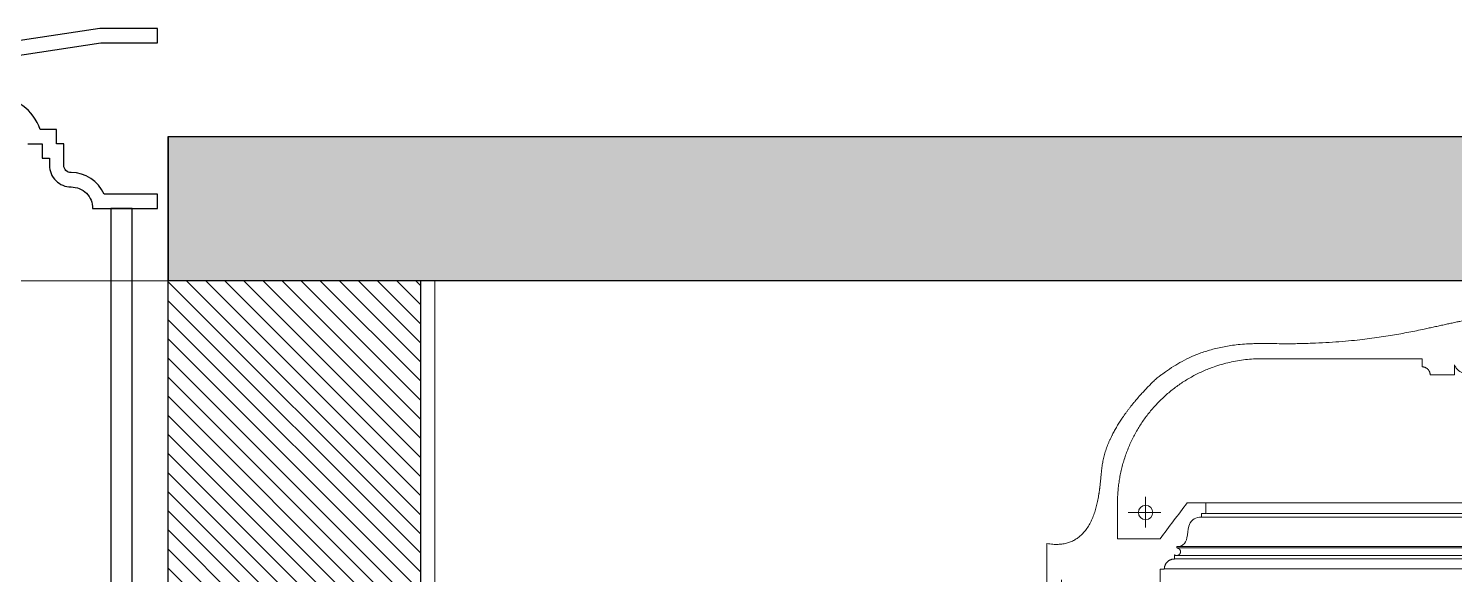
# Model space of a CAD drawing. Header units: inches. Extents: x -12478 to 399182, y -16583 to 525552.
# Drawn here: x 21771 to 23751, y 22604 to 23362 of the extents above; entities that cross this region are included whole.
import ezdxf

# ---------------------------------------------------------------- set-up
doc = ezdxf.new("R2010")
doc.units = ezdxf.units.IN
doc.header["$LTSCALE"] = 1000
doc.header["$MEASUREMENT"] = 0
doc.linetypes.add('DASHED', pattern=[0.75, 0.5, -0.25])
doc.linetypes.add('HIDDEN', pattern=[0.375, 0.25, -0.125])
for name, color, linetype in [('A-Hidden', 8, 'HIDDEN'), ('Layer1', 1, 'Continuous'), ('Layer3', 3, 'Continuous'), ('Layer7', 8, 'Continuous')]:
    doc.layers.add(name, color=color, linetype=linetype)
for name, color, linetype, lineweight in [('A-RNDR-PLST', 1, 'Continuous', 9), ('GRC', 41, 'Continuous', 0), ('Lighting', 5, 'Continuous', 0)]:
    doc.layers.add(name, color=color, linetype=linetype, lineweight=lineweight)

# ---------------------------------------------------------------- blocks, each defined once
blk = doc.blocks.new('light')
at = {"layer": 'Lighting'}
for p, q in [((111358.2, -7170.5), (111358.2, -7213.4)), ((111336.9, -7192.4), (111382.3, -7192.4))]:
    blk.add_line(p, q, dxfattribs=at)
blk.add_circle((111358.2, -7192.4), 9.95, dxfattribs=at)
blk = doc.blocks.new('section ceiling a')
at = {"layer": 'GRC', "elevation": 0}
blk.add_lwpolyline([(376203.4, 131338.5), (376203.4, 130893.5), (375573.4, 130893.5), (375573.4, 130853.5), (375768.1, 130853.5), (375768.1, 130853.5), (375768.1, 130853.5), (375796, 130853.5), (375796, 130858.5, 0.413614), (375803.1, 130865.6), (375808.1, 130865.6), (375808.1, 130870.6), (376123.4, 130870.6), (376123.4, 130865.6), (376128.4, 130865.6, 0.413614), (376135.5, 130858.5), (376135.5, 130853.5), (376211.3, 130853.5), (376211.3, 130853.5), (376211.3, 130858.5, 0.413614), (376218.4, 130865.6), (376223.4, 130865.6), (376223.4, 131288.1)], format="xyb", dxfattribs=at)
at = {"layer": 'GRC'}
for points, weights, knots in [([(376203.4, 131338.5, 0), (376280.2, 131325.5, 0), (376276, 131427, 0), (376280, 131446.6, 0), (376286.1, 131490, 0), (376317.3, 131531.1, 0), (376354.8, 131567.2, 0), (376387.4, 131592.1, 0), (376425.1, 131618.4, 0), (376511.4, 131616.2, 0), (376690.3, 131612.5, 0), (376759.5, 131652.2, 0), (376828.3, 131653.6, 0), (376878.2, 131653.6, 0), (377102.6, 131653.6, 0), (377030.2, 131653.6, 0)], [1, 1, 1, 1, 0.949253021674, 0.949253021674, 1, 0.949253021674, 0.949253021674, 1, 1, 1, 1, 1, 1, 1], [0.672419, 0.672419, 0.672419, 0.672419, 1.619398, 1.619398, 1.619398, 2.404796, 2.404796, 2.404796, 3.190194, 3.190194, 3.190194, 4.002694, 4.002694, 4.002694, 4.856498, 4.856498, 4.856498, 4.856498]), ([(376301.3, 131345.1, 0), (376301.3, 131361.8, 0), (376301.3, 131378.4, 0), (376301.3, 131395.1, 0), (376301.3, 131448.9, 0), (376321.9, 131498.5, 0), (376359.9, 131536.5, 0), (376397.9, 131574.5, 0), (376447.6, 131595.1, 0), (376501.3, 131595.1, 0), (376575.6, 131595.1, 0), (376649.8, 131595.1, 0), (376724.1, 131595.1, 0)], [1, 1, 1, 1, 0.949253021674, 0.949253021674, 1, 0.949253021674, 0.949253021674, 1, 1, 1, 1], [1219.098882, 1219.098882, 1219.098882, 1219.098882, 1220.098882, 1220.098882, 1220.098882, 1220.88428, 1220.88428, 1220.88428, 1221.669678, 1221.669678, 1221.669678, 1222.669678, 1222.669678, 1222.669678, 1222.669678])]:
    blk.add_rational_spline(points, weights, degree=3, knots=knots, dxfattribs=at)
for points, knots in [([(376769.1, 131586.8, 0), (376769.6, 131585.1, 0), (376772.1, 131580.9, 0), (376781.6, 131572.6, 0), (376803.4, 131575.3, 0), (376812.3, 131596.9, 0), (376823.2, 131615.2, 0), (376841.1, 131619.3, 0), (376849.9, 131615.8, 0), (376852.6, 131613.7, 0)], [1227.240474, 1227.240474, 1227.240474, 1227.240474, 1263.20953, 1323.395093, 1470.775087, 1611.888659, 1766.488267, 1876.411689, 1946.427942, 1946.427942, 1946.427942, 1946.427942]), ([(376383.6, 131334.4, 0), (376386.5, 131334.4, 0), (376393.9, 131335.7, 0), (376399.3, 131348.2, 0), (376398.2, 131360.8, 0), (376404.8, 131372.2, 0), (376412.7, 131375.2, 0), (376417.1, 131375.1, 0), (376418.1, 131375.1, 0)], [12.38377, 12.38377, 12.38377, 12.38377, 191.063387, 414.968475, 742.989527, 949.449289, 1151.746905, 1213.098882, 1213.098882, 1213.098882, 1213.098882])]:
    blk.add_open_spline(points, degree=3, knots=knots, dxfattribs=at)
for points in [[(376724.1, 131595.1, 0), (376724.1, 131591.4, 0), (376724.1, 131587.6, 0), (376724.1, 131583.9, 0)], [(376769.1, 131572.6, 0), (376769.1, 131577.4, 0), (376769.1, 131582.1, 0), (376769.1, 131586.8, 0)], [(376735.4, 131572.6, 0), (376746.6, 131572.6, 0), (376757.9, 131572.6, 0), (376769.1, 131572.6, 0)], [(376398.1, 131395.1, 0), (376385.5, 131378.4, 0), (376372.9, 131361.8, 0), (376360.3, 131345.1, 0)], [(376424.1, 131395.1, 0), (376415.4, 131395.1, 0), (376406.7, 131395.1, 0), (376398.1, 131395.1, 0)], [(376424.1, 131380.1, 0), (376424.1, 131385.1, 0), (376424.1, 131390.1, 0), (376424.1, 131395.1, 0)], [(376418.1, 131375.1, 0), (376418.1, 131376.8, 0), (376418.1, 131378.4, 0), (376418.1, 131380.1, 0)], [(376418.1, 131380.1, 0), (376420.1, 131380.1, 0), (376422.1, 131380.1, 0), (376424.1, 131380.1, 0)], [(376360.3, 131345.1, 0), (376340.6, 131345.1, 0), (376321, 131345.1, 0), (376301.3, 131345.1, 0)], [(376380.3, 131317.1, 0), (376380.3, 131319.1, 0), (376380.3, 131321.1, 0), (376380.3, 131323.1, 0)], [(376383.6, 131332.4, 0), (376383.6, 131333, 0), (376383.6, 131333.7, 0), (376383.6, 131334.4, 0)], [(376360.3, 131273.1, 0), (376360.3, 131283.1, 0), (376360.3, 131293.1, 0), (376360.3, 131303.1, 0)], [(376360.3, 131303.1, 0), (376362.3, 131303.1, 0), (376364.3, 131303.1, 0), (376366.3, 131303.1, 0)]]:
    blk.add_open_spline(points, degree=3, dxfattribs=at)
for points, weights in [([(376724.1, 131583.9, 0), (376730.7, 131583.9, 0), (376735.4, 131579.2, 0), (376735.4, 131572.6, 0)], [1, 0.80473785416, 0.80473785416, 1]), ([(376380.3, 131323.1, 0), (376382.2, 131321.6, 0), (376384.5, 131321.5, 0), (376386.5, 131322.9, 0)], [1, 0.869851736995, 0.869851736995, 1]), ([(376388.5, 131328.7, 0), (376387.8, 131331, 0), (376385.9, 131332.4, 0), (376383.6, 131332.4, 0)], [1, 0.869851736995, 0.869851736995, 1]), ([(376386.5, 131322.9, 0), (376388.4, 131324.2, 0), (376389.2, 131326.4, 0), (376388.5, 131328.7, 0)], [1, 0.869851736995, 0.869851736995, 1]), ([(376366.3, 131303.1, 0), (376366.3, 131311.3, 0), (376372.1, 131317.1, 0), (376380.3, 131317.1, 0)], [1, 0.804737854124, 0.804737854124, 1])]:
    blk.add_rational_spline(points, weights, degree=3, dxfattribs=at)
at = {"layer": 'GRC', "xscale": -1, "rotation": 5.44742331243242e-07}
blk.add_blockref('light', (487698.5, 138574.1, 0), dxfattribs=at)

msp = doc.modelspace()

# ---------------------------------------------------------------- hatches: boundary and pattern name
at = {"layer": 'Layer7'}
h = msp.add_hatch(dxfattribs=at)
h.set_pattern_fill('AR-CONC', color=256, scale=10, style=0)
h.set_pattern_definition([(50, (-18532.32, 29289.3), (71.72602, -6.27521), [7.5, -82.5]), (355, (-18532.32, 29289.3), (-13.87513, 75.21921), [6, -66]), (100.4514, (-18526.34, 29288.78), (57.85094, 68.94395), [6.37402, -70.11421]), (46.1842, (-18532.32, 29309.3), (106.7241, -16.5519), [11.25, -123.75]), (96.6356, (-18523.43, 29307.92), (93.46627, 97.41179), [9.56103, -105.1713]), (351.1842, (-18532.32, 29309.3), (93.4662, 97.41186), [9, -99]), (21, (-18522.32, 29304.3), (59.690705, -40.26189), [7.5, -82.5]), (326, (-18522.32, 29304.3), (24.33153, 72.515), [6, -66]), (71.4514, (-18517.346, 29300.95), (84.02226, 32.25305), [6.37402, -70.11421]), (37.5, (-18532.32, 29289.302), (1.215986, 33.289385), [0, -65.2, 0, -67, 0, -66.25]), (7.5, (-18532.32, 29289.302), (26.306954, 39.44117), [0, -38.2, 0, -63.7, 0, -25.25]), (327.5, (-18554.62, 29289.302), (53.382244, -2.255487), [0, -25, 0, -78, 0, -103.5]), (317.5, (-18564.62, 29289.302), (58.318617, 10.0105), [0, -32.5, 0, -51.8, 0, -73.5])])
h.paths.add_polyline_path([(21965, 23212.1), (21965, 23012.1), (28510.1, 23012.1), (28510.1, 23212.1)])
h = msp.add_hatch(dxfattribs=at)
h.set_pattern_fill('ANSI31,_O', color=8, scale=150, angle=270)
h.set_pattern_definition([(315, (-107899.101, 25568.934), (13.2582521, 13.2582521), [])])
h.paths.add_polyline_path([(21965, 23012.1), (22315, 23012.1), (22315, 22312.1), (22215, 22312.1), (22215, 22412.1), (21965, 22412.1)])

# ---------------------------------------------------------------- linework, layer by layer
at = {"layer": 'A-Hidden', "linetype": 'DASHED', "lineweight": 0, "ltscale": 10}
msp.add_line((30610.3, 23012, 0), (17330.2, 23012, 0), dxfattribs=at)
at = {"layer": 'A-RNDR-PLST', "color": 1, "ltscale": 0.03}
msp.add_line((22335, 23012.1, 0), (22335, 22312.1, 0), dxfattribs=at)
at = {"layer": 'GRC', "lineweight": 0}
for p, q in [((23405.7, 22703.6, 0), (27439.2, 22703.5, 0)), ((23406.4, 22688.7, 0), (27445.2, 22688.6, 0)), ((23399.3, 22683.7, 0), (27446.8, 22683.6, 0)), ((23362.6, 22630.6, 0), (27483, 22630.5, 0)), ((23365.8, 22643, 0), (27479.8, 22642.9, 0)), ((23365.8, 22641, 0), (27479.6, 22640.9, 0)), ((23348.6, 22612, 0), (27497, 22611.9, 0)), ((23362.5, 22625.7, 0), (27483.4, 22625.6, 0))]:
    msp.add_line(p, q, dxfattribs=at)
at = {"layer": 'Layer1', "elevation": 0}
msp.add_lwpolyline([(21700.7, 23316.4), (21871.5, 23342.1), (21950, 23342.1), (21950, 23362.1), (21870, 23362.1), (21670, 23332.1)], dxfattribs=at)
msp.add_lwpolyline([(21770, 23202.1), (21790, 23202.1), (21790, 23182.1), (21800, 23182.1), (21800, 23172.1, 0.414214), (21830, 23142.1), (21830, 23142.1, -0.414214), (21860, 23112.1), (21860, 23112.1), (21870, 23112.1), (21950, 23112.1), (21950, 23132.1), (21875.8, 23132.1, 0.298217), (21830, 23162.1, -0.414214), (21820, 23172.1), (21820, 23202.1), (21810, 23202.1), (21810, 23222.1), (21786.9, 23222.1, 0.325305), (21725, 23267.1, -0.344467)], format="xyb", dxfattribs=at)
msp.add_lwpolyline([(21885, 22562.1), (21915, 22562.1), (21915, 23112.1), (21885, 23112.1)], close=True, dxfattribs=at)
at = {"layer": 'Layer3'}
for p, q in [((21965, 23212.1, 0), (28530.1, 23212.1, 0)), ((21965, 23012.1, 0), (28530.1, 23012.1, 0))]:
    msp.add_line(p, q, dxfattribs=at)
at = {"layer": 'Layer3', "elevation": 0}
for points in [[(21965, 23012.1), (21965, 23212.1)], [(21965, 23212.1), (21965, 23012.1)]]:
    msp.add_lwpolyline(points, dxfattribs=at)
msp.add_lwpolyline([(21965, 23012.1), (22315, 23012.1), (22315, 22312.1), (22215, 22312.1), (22215, 22412.1), (21965, 22412.1)], close=True, dxfattribs=at)

# ---------------------------------------------------------------- block references
msp.add_blockref('section ceiling a', (-353018.4, -108691.5, 0))

doc.saveas('drawing.dxf')
